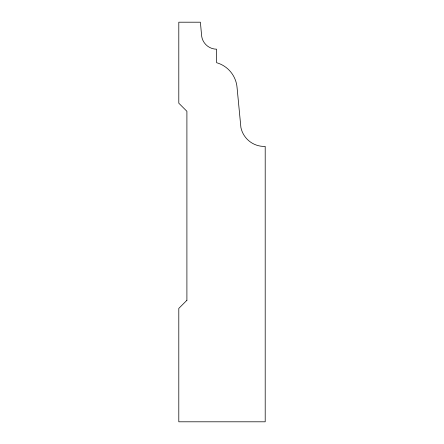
<?xml version="1.0" encoding="UTF-8"?>
<svg xmlns="http://www.w3.org/2000/svg" width="444" height="444" viewBox="0 0 444 444"><rect width="100%" height="100%" fill="white"/><g stroke="black" fill="none" stroke-linecap="round" stroke-linejoin="round"><path stroke-width="0.67" d="M186.902 300.299L178.799 308.402L178.799 421.8L265.201 421.8L265.201 146.398A23.837 23.837 0 0 1 240.898 127.5L237.085 87.784A28.316 28.316 0 0 0 216.6 62.698L216.6 49.201A15.229 15.229 0 0 1 201.632 35.97L200.399 22.2L178.799 22.2L178.799 103.202L186.902 111.3L186.902 300.299"/></g></svg>
